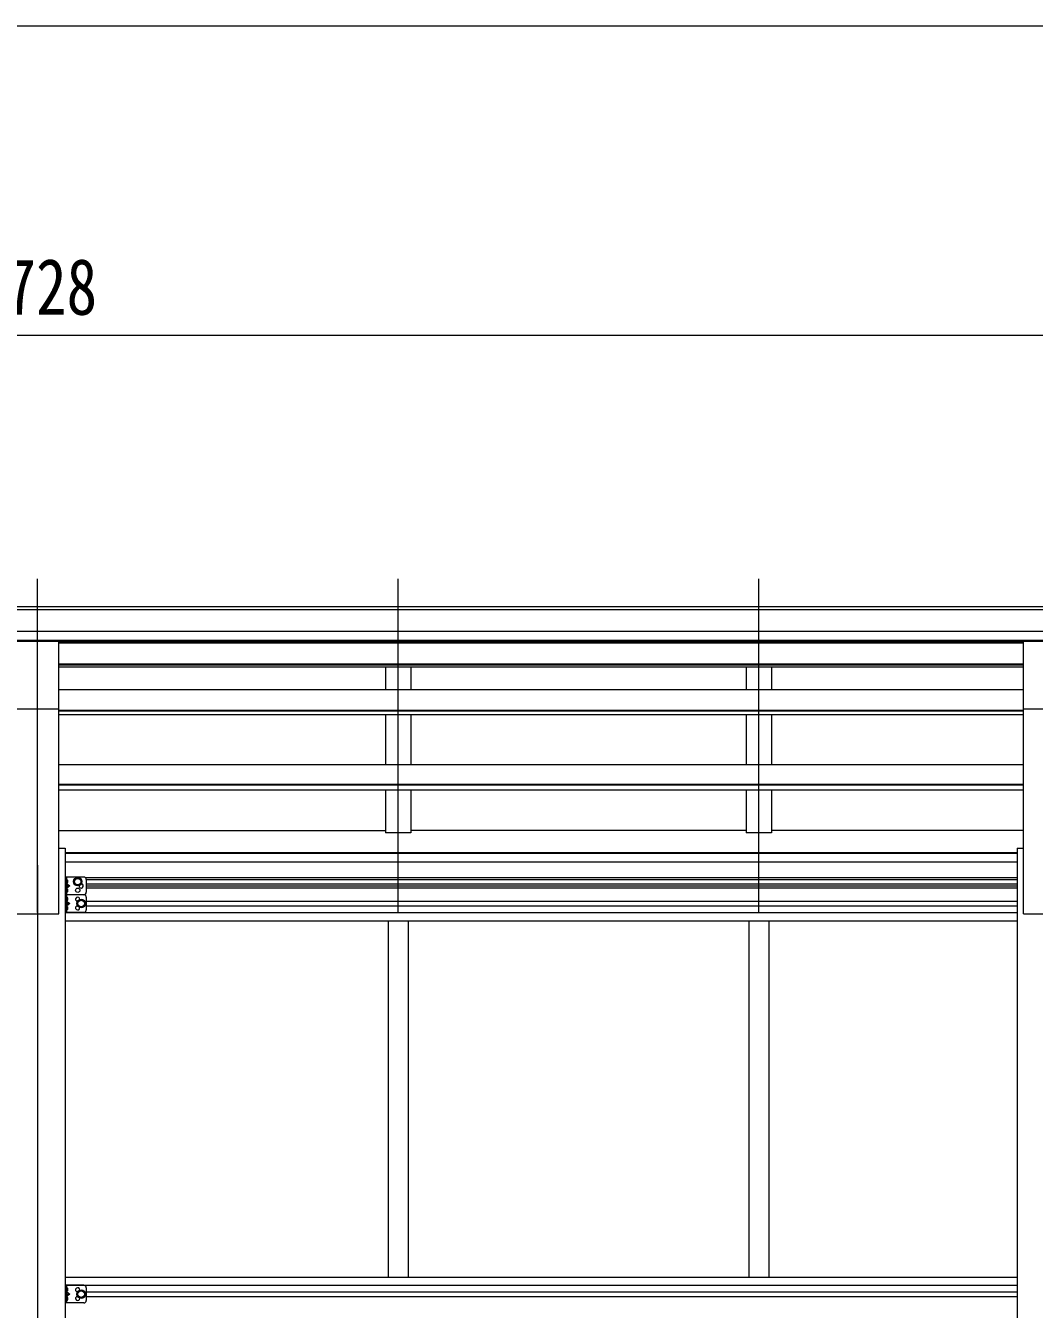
# Model space of a CAD drawing. Units: millimetres at full size; details may follow other scales. Extents: x -9783 to 9892, y -6828 to 6752.
# Drawn here: x -775 to 1227, y -432 to 2115 of the extents above; entities that cross this region are included whole.
import ezdxf
from ezdxf.enums import TextEntityAlignment as Align

# ---------------------------------------------------------------- set-up
doc = ezdxf.new("R2010")
doc.units = ezdxf.units.MM
doc.header["$LTSCALE"] = 35
for name, color, linetype, lineweight in [('0-1_本体', 4, 'Continuous', 9), ('0-2_部品', 7, 'Continuous', 9), ('0-8_PARTS2', 2, 'Continuous', 9), ('0-A_寸法', 6, 'Continuous', 9), ('1-1_GLASS', 4, 'Continuous', 9), ('1-2_GLASS_SEAL', 7, 'Continuous', 9)]:
    doc.layers.add(name, color=color, linetype=linetype, lineweight=lineweight)
doc.styles.add('ＭＳ ゴシック', font='')
doc.styles.get('ＭＳ ゴシック').set_extended_font_data('MS Gothic')

msp = doc.modelspace()

# ---------------------------------------------------------------- linework, layer by layer
at = {"layer": '0-1_本体'}
for p, q in [((-3608.77, 962.48), (2106.23, 962.48)), ((-3608.77, 957.12), (2106.23, 957.12)), ((-3608.77, 913.6), (2106.23, 913.6)), ((-3608.77, 895.93), (2106.23, 895.93)), ((-708.77, 893.56), (1206.23, 893.56)), ((-60.27, 893.56), (-60.27, 890.6)), ((-10.27, 893.56), (-10.27, 890.6)), ((655.73, 893.56), (655.73, 890.6)), ((705.73, 893.56), (705.73, 890.6)), ((-708.77, 890.6), (1206.23, 890.6)), ((-708.77, 848.64), (1206.23, 848.64)), ((-708.77, 846.95), (1206.23, 846.95)), ((-708.77, 843.17), (1206.23, 843.17)), ((-60.27, 843.17), (-60.27, 797.74)), ((-10.27, 843.17), (-10.27, 797.74)), ((655.73, 843.17), (655.73, 797.74)), ((705.73, 843.17), (705.73, 797.74)), ((-708.77, 797.74), (1206.23, 797.74)), ((-708.77, 352.95), (-708.77, 759.9)), ((-708.77, 757.16), (1206.23, 757.16)), ((-708.77, 755.47), (1206.23, 755.47)), ((-708.77, 748.6), (1206.23, 748.6)), ((-60.27, 748.6), (-60.27, 649.5)), ((-10.27, 748.6), (-10.27, 649.5)), ((655.73, 748.6), (655.73, 649.5)), ((705.73, 748.6), (705.73, 649.5)), ((1206.23, 352.95), (1206.23, 759.9)), ((-708.77, 649.5), (1206.23, 649.5)), ((-708.77, 610.36), (1206.23, 610.36)), ((-708.77, 608.69), (1206.23, 608.69)), ((-708.77, 599.05), (1206.23, 599.05)), ((-60.27, 599.05), (-60.27, 513.55)), ((655.73, 599.05), (655.73, 513.55)), ((-708.77, 518.35), (-60.27, 518.35)), ((-10.27, 518.77), (655.73, 518.77)), ((705.73, 518.77), (1206.23, 518.77)), ((-708.77, 482.95), (-696.27, 482.95)), ((-696.27, 482.95), (-696.27, -2397.05)), ((-696.27, 474.46), (1193.73, 474.46)), ((-696.27, 473.08), (1193.73, 473.08)), ((1193.73, 482.95), (1206.23, 482.95)), ((1193.73, 482.95), (1193.73, -2397.05)), ((-696.27, 455.9), (1193.73, 455.9)), ((-793.77, 352.95), (-708.77, 352.95)), ((1206.23, 352.95), (1291.23, 352.95))]:
    msp.add_line(p, q, dxfattribs=at)
for points in [[(-10.27, 599.05), (-10.27, 513.55), (-60.27, 513.55)], [(705.73, 599.05), (705.73, 513.55), (655.73, 513.55)]]:
    msp.add_lwpolyline(points, dxfattribs=at)
at = {"layer": '0-2_部品'}
for p, q in [((-793.77, 894.06), (-708.77, 894.06)), ((-708.77, 759.91), (-708.77, 894.06)), ((1206.23, 894.06), (1291.23, 894.06)), ((1206.23, 759.91), (1206.23, 894.06)), ((-793.77, 759.91), (-708.77, 759.91)), ((1206.23, 759.91), (1291.23, 759.91))]:
    msp.add_line(p, q, dxfattribs=at)
at = {"layer": '0-8_PARTS2'}
for p, q in [((-751.27, 355.29), (-751.27, 1017.82)), ((-35.27, 355.29), (-35.27, 1017.82)), ((680.73, 355.29), (680.73, 1017.82)), ((-751.27, 449.08), (-751.27, -2497.05))]:
    msp.add_line(p, q, dxfattribs=at)
at = {"layer": '0-A_寸法'}
for p, q in [((-3635.27, 2115.46), (7860.73, 2115.46)), ((-3615.27, 1501.31), (2112.73, 1501.31))]:
    msp.add_line(p, q, dxfattribs=at)
at = {"layer": '1-1_GLASS'}
for p, q in [((-656.27, 424.66), (1193.73, 424.66)), ((-654.3, 421.16), (1193.73, 421.16)), ((-654.27, 412.16), (1193.73, 412.16)), ((-654.27, 408.66), (1193.73, 408.66)), ((1193.73, 403.66), (-654.27, 403.66)), ((-654.27, 377.66), (1193.73, 377.66)), ((-654.27, 368.66), (1193.73, 368.66)), ((-793.77, 352.95), (-708.77, 352.95)), ((-696.27, 355.16), (1193.73, 355.16)), ((-696.27, 339.16), (1193.73, 339.16)), ((-55.27, 339.16), (-55.27, -368.34)), ((-15.27, 339.16), (-15.27, -368.34)), ((660.73, 339.16), (660.73, -368.34)), ((700.73, 339.16), (700.73, -368.34)), ((1206.23, 352.95), (1291.23, 352.95)), ((-55.27, 139.66), (-55.27, -368.34)), ((-15.27, 139.66), (-15.27, -368.34)), ((660.73, 139.66), (660.73, -368.34)), ((700.73, 139.66), (700.73, -368.34)), ((-696.27, -368.34), (1193.73, -368.34)), ((-696.27, -383.84), (1193.73, -383.84)), ((-654.27, -397.34), (1193.73, -397.34)), ((-654.27, -406.34), (1193.73, -406.34))]:
    msp.add_line(p, q, dxfattribs=at)
at = {"layer": '1-2_GLASS_SEAL'}
for p, q in [((-696.27, 425.66), (-696.27, 390.66)), ((-659.27, 425.66), (-696.27, 425.66)), ((-693.77, 425.66), (-693.77, 390.66)), ((-693.27, 413.16), (-693.77, 413.24)), ((-693.77, 408.16), (-686.77, 408.16)), ((-693.27, 421.16), (-692.47, 421.02)), ((-693.27, 413.16), (-692.47, 413.3)), ((-654.27, 420.66), (-654.27, 395.66)), ((-659.27, 390.66), (-696.27, 390.66)), ((-693.27, 395.16), (-693.77, 395.24)), ((-693.77, 390.66), (-693.77, 355.66)), ((-693.27, 403.16), (-692.47, 403.02)), ((-693.27, 395.16), (-692.47, 395.3)), ((-693.27, 386.16), (-692.47, 386.02)), ((-654.27, 385.66), (-654.27, 360.66)), ((-693.27, 378.16), (-693.77, 378.24)), ((-693.77, 373.16), (-686.77, 373.16)), ((-693.27, 360.16), (-693.77, 360.24)), ((-693.27, 378.16), (-692.47, 378.3)), ((-693.27, 368.16), (-692.47, 368.02)), ((-693.27, 360.16), (-692.47, 360.3)), ((-659.27, 355.66), (-696.27, 355.66)), ((-696.27, -384.34), (-696.27, -419.34)), ((-659.27, -384.34), (-696.27, -384.34)), ((-693.77, -384.34), (-693.77, -419.34)), ((-693.27, -396.84), (-693.77, -396.76)), ((-693.77, -401.84), (-686.77, -401.84)), ((-693.27, -388.84), (-692.47, -388.98)), ((-693.27, -396.84), (-692.47, -396.7)), ((-693.27, -406.84), (-692.47, -406.98)), ((-654.27, -389.34), (-654.27, -414.34)), ((-659.27, -419.34), (-696.27, -419.34)), ((-693.27, -414.84), (-693.77, -414.76)), ((-693.27, -414.84), (-692.47, -414.7))]:
    msp.add_line(p, q, dxfattribs=at)
for points in [[(-694.15, 417.16), (-693.52, 418.34), (-691.29, 419.46)], [(-694.15, 417.16), (-693.52, 415.97), (-691.29, 414.86)], [(-693.27, 413.16), (-693.27, 421.16), (-693.77, 421.07), (-693.77, 413.24)], [(-693.77, 413.16), (-686.77, 408.16), (-693.77, 403.16)], [(-659.27, 390.66), (-696.27, 390.66), (-696.27, 355.66)], [(-694.15, 399.16), (-693.52, 400.34), (-691.29, 401.46)], [(-694.15, 399.16), (-693.52, 397.97), (-691.29, 396.86)], [(-694.15, 382.16), (-693.52, 383.34), (-691.29, 384.46)], [(-694.15, 382.16), (-693.52, 380.97), (-691.29, 379.86)], [(-693.27, 395.16), (-693.27, 403.16), (-693.77, 403.07), (-693.77, 395.24)], [(-693.27, 378.16), (-693.27, 386.16), (-693.77, 386.07), (-693.77, 378.24)], [(-694.15, 364.16), (-693.52, 365.34), (-691.29, 366.46)], [(-694.15, 364.16), (-693.52, 362.97), (-691.29, 361.86)], [(-693.77, 378.16), (-686.77, 373.16), (-693.77, 368.16)], [(-693.27, 360.16), (-693.27, 368.16), (-693.77, 368.07), (-693.77, 360.24)], [(-694.15, -392.84), (-693.52, -391.66), (-691.29, -390.54)], [(-694.15, -392.84), (-693.52, -394.03), (-691.29, -395.14)], [(-693.27, -396.84), (-693.27, -388.84), (-693.77, -388.93), (-693.77, -396.76)], [(-693.77, -396.84), (-686.77, -401.84), (-693.77, -406.84)], [(-693.27, -414.84), (-693.27, -406.84), (-693.77, -406.93), (-693.77, -414.76)], [(-694.15, -410.84), (-693.52, -409.66), (-691.29, -408.54)], [(-694.15, -410.84), (-693.52, -412.03), (-691.29, -413.14)]]:
    msp.add_lwpolyline(points, dxfattribs=at)
for points in [[(-671.27, 409.15), (-677.77, 412.9), (-677.77, 420.41), (-671.27, 424.16), (-664.77, 420.41), (-664.77, 412.9)], [(-664.27, 365.65), (-670.77, 369.4), (-670.77, 376.91), (-664.27, 380.66), (-657.77, 376.91), (-657.77, 369.4)], [(-664.27, -409.35), (-670.77, -405.6), (-670.77, -398.09), (-664.27, -394.34), (-657.77, -398.09), (-657.77, -405.6)]]:
    msp.add_lwpolyline(points, close=True, dxfattribs=at)
for centre, radius in [((-671.27, 416.66), 8.5), ((-671.27, 416.66), 7.5), ((-671.27, 416.66), 6.5), ((-671.27, 399.66), 4.25), ((-664.27, 373.16), 8.5), ((-664.27, 373.16), 7.5), ((-664.27, 373.16), 6.5), ((-664.27, -401.84), 8.5), ((-664.27, -401.84), 7.5), ((-664.27, -401.84), 6.5)]:
    msp.add_circle(centre, radius, dxfattribs=at)
for centre, radius, start, end in [((-692.62, 420.13), 0.9, 32.05588, 80), ((-692.62, 414.18), 0.9, 280, 327.94412), ((-697.37, 417.16), 6.5, 327.94412, 32.05588), ((-664.27, 408.16), 4.25, 173.70569, 85.23923), ((-659.27, 420.66), 5, 0, 90), ((-692.62, 402.13), 0.9, 32.05588, 80), ((-692.62, 396.18), 0.9, 280, 327.94412), ((-692.62, 385.13), 0.9, 32.05588, 80), ((-697.37, 399.16), 6.5, 327.94412, 32.05588), ((-697.37, 382.16), 6.5, 327.94412, 32.05588), ((-671.27, 381.66), 4.25, 353.70569, 265.23923), ((-659.27, 395.66), 5, 270, 0), ((-659.27, 385.66), 5, 0, 90), ((-692.62, 379.18), 0.9, 280, 327.94412), ((-692.62, 367.13), 0.9, 32.05588, 80), ((-692.62, 361.18), 0.9, 280, 327.94412), ((-697.37, 364.16), 6.5, 327.94412, 32.05588), ((-671.27, 364.66), 4.25, 94.76077, 6.29431), ((-659.27, 360.66), 5, 270, 0), ((-692.62, -389.87), 0.9, 32.05588, 80), ((-692.62, -395.82), 0.9, 280, 327.94412), ((-692.62, -407.87), 0.9, 32.05588, 80), ((-697.37, -392.84), 6.5, 327.94412, 32.05588), ((-697.37, -410.84), 6.5, 327.94412, 32.05588), ((-671.27, -393.34), 4.25, 353.70569, 265.23923), ((-671.27, -410.34), 4.25, 94.76077, 6.29431), ((-659.27, -389.34), 5, 0, 90), ((-692.62, -413.82), 0.9, 280, 327.94412), ((-659.27, -414.34), 5, 270, 0)]:
    msp.add_arc(centre, radius, start, end, dxfattribs=at)

# ---------------------------------------------------------------- texts
at = {"layer": '0-A_寸法', "color": 7, "style": 'ＭＳ ゴシック', "width": 0.8}
msp.add_text('5728', height=111.4, dxfattribs=at).set_placement((-875.27, 1508.31), align=Align.BOTTOM_LEFT)

doc.saveas('drawing.dxf')
